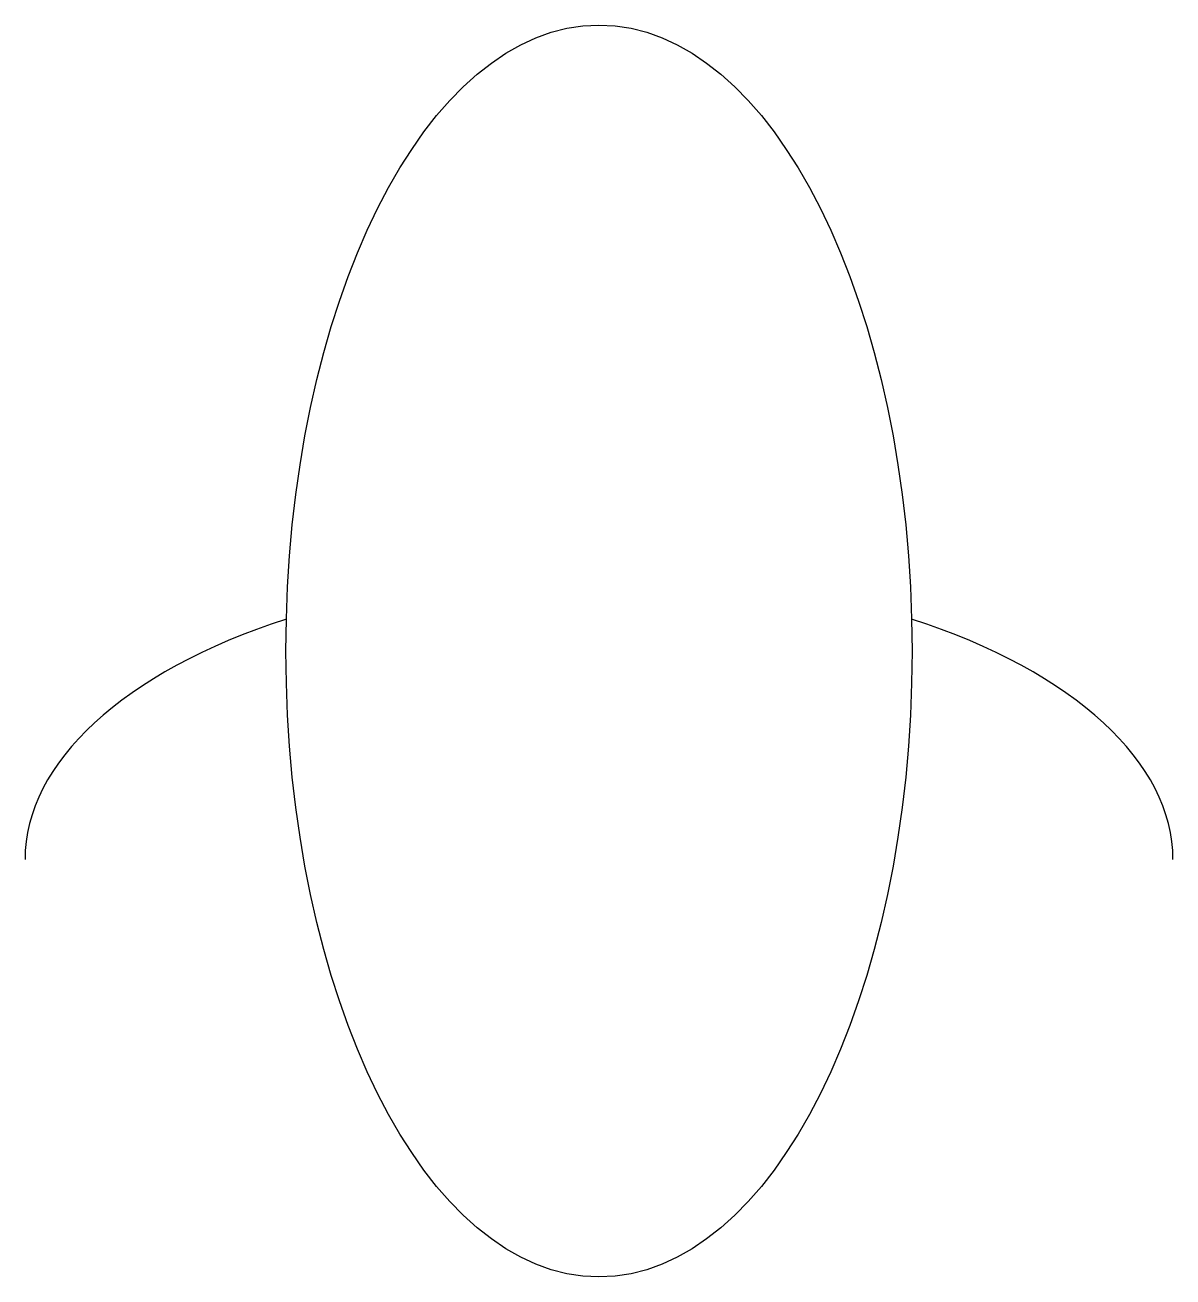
# Model space of a CAD drawing. Header units: millimetres. Extents: x 4 to 26, y -2 to 22.
import ezdxf

# ---------------------------------------------------------------- set-up
doc = ezdxf.new("R2010")
doc.units = ezdxf.units.MM
doc.layers.get('0').update_dxf_attribs({"lineweight": 25})

msp = doc.modelspace()

# ---------------------------------------------------------------- linework, layer by layer
msp.add_ellipse((15, 10), major_axis=(0, 12), ratio=0.5)
for start_param, end_param in [(2.14688, 3.141593), (0, 0.994713)]:
    msp.add_ellipse((15, 6), major_axis=(11, 0), ratio=0.5, start_param=start_param, end_param=end_param)

doc.saveas('drawing.dxf')
